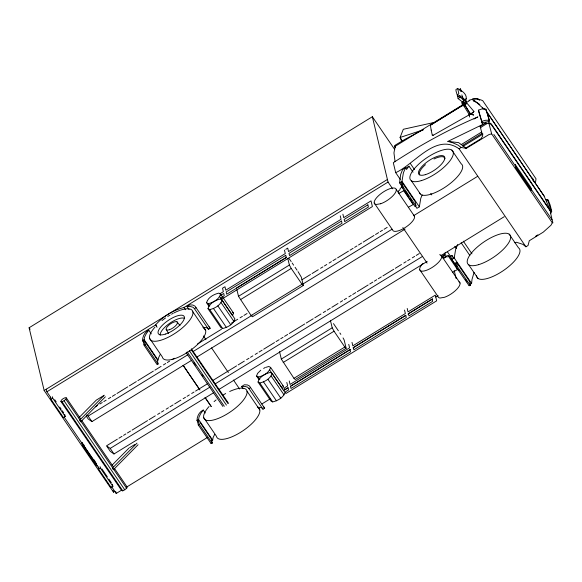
<?xml version="1.0" encoding="UTF-8"?>
<svg xmlns="http://www.w3.org/2000/svg" width="582" height="582" viewBox="0 0 582 582"><rect width="100%" height="100%" fill="white"/><g stroke="black" fill="none" stroke-linecap="round" stroke-linejoin="round"><path stroke-width="0.87" d="M403.122 188.088L399.543 182.843L400.656 174.476L402.548 169.668L405.487 167.878L406.556 169.435L408.95 166.205L413.031 172.185M456.39 266.185L451.785 259.434L452.032 255.527L449.631 256.436L448.024 255.665L443.258 258.35L442.691 255.978L444.095 254.989L444.539 253.519L445.732 252.312M143.499 342.121L142.495 340.652C142.546 336.432 144.794 331.929 148.766 330.169L151.276 333.85M197.982 422.001L196.978 420.531C197.029 416.312 199.277 411.809 203.249 410.055L205.264 412.994M465.476 101.028C468.554 94.997 462.348 90.879 457.641 88.537L455.939 89.504L456.019 90.959L457.35 95.426L458.609 96.612M415.395 206.079L416.93 208.327L419.346 206.843L401.958 181.351L403.413 172.781L405.487 167.878M419.346 206.843L420.786 198.273L422.176 194.999M469.776 284.554L471.587 283.434L454.207 257.95L455.648 249.387L457.736 244.476M471.587 283.434L472.002 279.425L474.083 272.412M160.188 354.46L158.588 357.755L158.18 360.258L144.125 339.648L144.532 337.145L146.133 333.85L148.766 330.169M211.579 440.807L212.67 440.138L198.615 419.527L199.015 417.025L200.615 413.729L203.249 410.055M212.67 440.138L213.077 437.642L214.678 434.339M482.005 122.729L488.996 121.573L489.36 120.263L485.919 109.176L482.398 108.761L478.404 110.18L482.485 123.981M206.537 302.705C208.029 297.395 213.732 294.288 218.81 293.117L220.585 294.07C219.094 299.388 213.383 302.495 208.305 303.666L206.537 302.705L209.018 306.35M207.963 308.649C209.455 303.338 215.165 300.232 220.243 299.061L222.011 300.014L234.917 318.943C233.433 324.261 227.722 327.368 222.644 328.532L220.876 327.579L207.963 308.649L209.731 309.609L222.644 328.532M209.731 309.609C214.809 308.438 220.52 305.332 222.011 300.014M221.08 294.805L233.491 313L232.582 315.604L219.669 296.675M259.07 379.726L256.589 376.088L257.499 373.484L260.751 370.225M258.015 382.032C259.499 376.714 265.21 373.608 270.288 372.436L272.056 373.397L284.969 392.326C283.478 397.637 277.774 400.743 272.689 401.915L270.921 400.954L258.015 382.032L259.783 382.985L272.689 401.915M256.589 376.088L258.357 377.041C263.435 375.87 269.139 372.764 270.63 367.453L268.862 366.493L265.843 367.344M259.783 382.985C264.861 381.814 270.572 378.707 272.056 373.397M270.63 367.453L283.543 386.383L282.626 388.98L269.713 370.057M488.945 121.565L489.295 120.62L487.512 114.268M114.399 468.35L127.174 487.076L126.672 488.371L122.795 490.844L121.696 490.575L60.892 401.427L61.394 400.132L63.212 398.568L65.271 397.659L66.37 397.928L80.672 418.902M60.892 401.427L61.983 401.696L64.042 400.78L65.861 399.223L66.37 397.928M401.565 140.997L400.074 137.468L403.311 129.284L433.234 122.657M550.681 213.696L551.707 211.215L550.15 205.039L548.128 199.924L545.392 199.386M465.244 104.425L466.298 101.945L465.949 100.46L459.722 95.659L457.568 96.336L458.136 98.642L465.869 104.578L466.298 101.945L460.086 97.172L459.722 95.659M486.326 123.69L488.887 123.268L491.659 133.875L552.274 222.746L550.979 225.227L543.246 232.153L529.3 240.73L528.034 245.502L525.924 246.797L522.883 244.338L516.423 242.258L514.881 242.781M465.236 100.097L466.109 98.525M462.792 102.097L462.137 103.116L461.963 102.403L462.428 105.815M469.55 117.018L469.201 114.458L469.856 113.446L471.1 113.286L473.421 114.639M546.673 201.357L547.691 199.932L546.665 199.75M457.35 95.426L458.834 93.513L457.641 88.537M459.751 90.312L460.289 88.77L460.951 91.389M472.817 112.763L473.915 111.453M395.396 147.792L394.771 145.842L395.513 144.983L404.905 139.345L423.034 129.793M485.323 109.831L485.919 109.176M104.294 395.207L79.654 420.226L80.723 421.804L105.371 396.786M136.988 443.142L112.348 468.161L113.425 469.739L138.065 444.721M78.752 417.869L96.306 400.125L103.567 395.651M112.071 465.171L129 448.06M402.009 186.727L400.22 188.546L399.776 190.016L398.372 191.005L398.939 193.377L403.704 190.692L405.312 191.463M400.271 179.372L395.695 172.658C414.951 164.037 435.751 132.405 459.067 148.781L525.924 246.797M464.822 104.018L431.677 124.417L430.425 125.523L431.182 130.07M461.839 94.888L464.843 105.116L463.847 105.909L469.347 114.763M458.136 98.642L460.086 97.172M468.947 100.293C473.341 98.751 478.433 98.533 482.704 100.642L536.015 178.805L535.491 182.61L533.912 181.715M114.901 491.303L113.505 492.161L44.159 390.5L29.1 327.761L372.349 116.735L394.785 149.625M431.706 124.439L464.851 104.032M44.159 390.5L387.416 179.474M405.443 168.358L408.95 166.205M50.954 397.775L46.88 391.795L155.634 324.938L156.653 326.437M157.082 327.23L155.554 324.989C162.88 316.47 173.072 310.177 183.999 307.5L388.034 182.064L372.349 116.735M189.055 309.58L187.048 306.634L189.877 304.903L192.948 305.063L194.999 306.125L210.153 328.306L208.516 329.31L207.17 327.892L202.856 327.2M447.871 141.411L458.631 142.619L465.884 148.017L480.899 138.785L482.762 136.021L480.128 126.476L486.101 122.802L447.871 141.411L452.287 142.561L458.019 145.107L461.177 147.486L466.284 148.345L489.091 134.493L491.659 133.875M481.401 127.014L486.603 123.82M224.346 287.079L222.52 288.206L223.357 291.684L220.178 293.641L220.6 295.387L223.735 293.466L224.281 295.707L221.138 297.642L221.538 299.308L372.393 206.574L371.025 200.877L343.715 217.661L342.914 214.191M285.769 249.322L287.719 248.121L288.541 251.584L341.081 219.29L340.252 215.827M461.22 144.583L481.714 131.983M142.495 340.652L144.125 339.648M187.048 306.634L190.54 306.547L193.115 307.281L194.461 308.7L196.09 307.696M399.543 182.843L401.958 181.351M144.147 340.397L143.157 341.001L144.271 345.592L157.118 364.616L158.1 364.012L157.256 359.618L144.147 340.397L145.253 344.988L158.1 364.012M462.617 145.376L481.976 133.474M64.697 414.348L65.213 416.508L63.46 417.585L50.976 399.288L52.736 398.204L52.387 396.764M459.067 148.781L461.177 147.486M462.872 146.438L483.002 134.056M143.885 344.842L144.867 344.238M236.51 288.017L286.62 257.208M401.733 186.771L402.715 186.167L401.995 182.326L401.013 182.93L402.118 187.52L414.966 206.545L415.948 205.941L415.104 201.547L402.497 183.061M144.271 345.592L145.253 344.988M402.118 187.52L403.1 186.917L402.715 186.167M298.02 271.612L301.338 277.185L303.331 285.478L252.45 316.761L251.126 315.531L238.496 296.311L289.378 265.028L287.784 258.393M240.344 299.723L291.226 268.44L289.378 265.028M95.295 406.811L97.616 405.378M99.937 403.952L102.265 402.526M103.807 401.573L106.135 400.147M108.456 398.721L110.776 397.288M112.326 396.335L115.425 394.436M116.967 393.483L127.807 386.819M129.357 385.866L136.326 381.581M137.876 380.635L153.357 371.112M154.907 370.159L161.098 366.354M163.418 364.929L165.739 363.495M167.289 362.55L169.617 361.116M171.937 359.691L174.258 358.265M197.48 343.984L221.48 329.23M231.549 323.046L237.74 319.234M240.06 317.808L242.381 316.382M243.931 315.429L247.03 313.523M301.993 279.731L310.512 274.5M312.061 273.547L318.252 269.735M320.573 268.309L322.894 266.883M324.443 265.93L326.764 264.504M329.092 263.079L331.413 261.645M332.962 260.692L336.054 258.794M337.604 257.841L348.443 251.177M349.993 250.224L353.085 248.318M354.634 247.372L356.962 245.939M358.505 244.993L361.604 243.087M363.153 242.134L373.993 235.47M375.536 234.517L378.635 232.618M380.184 231.665L382.505 230.232M384.055 229.286L387.154 227.38M251.126 315.531L302.007 284.256L303.331 285.478M413.482 215.762L477.72 176.273M86.66 415.024L88.137 416.065L187.891 354.736M193.304 351.404L252.079 315.277M302.349 284.372L392.05 229.221M86.354 416.246L88.246 419.025L91.92 421.615L191.682 360.287M196.323 357.435L405.123 229.068M515.368 164.742L515.623 167.456L531.148 190.212L531.49 190.001L530.893 187.506L515.368 164.742L515.965 167.245L531.49 190.001M81.873 442.778L82.215 442.567L82.811 445.07L96.808 465.593L96.466 465.804L82.469 445.281L81.873 442.778L95.87 463.301L96.466 465.804M117.36 439.163L106.528 445.827L110.202 448.416L113.992 453.975L213.747 392.646M118.91 438.21L122.009 436.311M123.559 435.358L125.879 433.925M127.429 432.979L130.521 431.073M132.07 430.12L147.552 420.604M149.101 419.651L155.299 415.839M157.62 414.413L159.941 412.987M161.49 412.034L163.811 410.608M166.132 409.182L168.46 407.749M170.002 406.796L173.101 404.897M174.651 403.944L180.842 400.14M183.163 398.706L185.491 397.28M187.04 396.327L189.361 394.902M191.682 393.476L194.002 392.042M195.552 391.097L207.163 383.953M212.583 380.621L236.583 365.867M238.133 364.914L244.324 361.109M246.644 359.683L248.972 358.25M250.515 357.304L252.843 355.871M255.163 354.445L257.484 353.019M259.034 352.066L262.133 350.16M263.675 349.207L274.515 342.551M276.064 341.598L279.164 339.692M280.713 338.739L283.034 337.313M284.583 336.36L287.675 334.454M289.225 333.508L304.706 323.985M306.256 323.032L313.225 318.754M314.775 317.801L320.966 313.989M323.286 312.563L325.607 311.137M327.157 310.184L330.256 308.278M331.805 307.325L337.997 303.52M340.317 302.094L342.645 300.668M344.188 299.715L346.516 298.282M348.836 296.856L351.157 295.43M352.707 294.477L355.806 292.571M357.348 291.626L368.188 284.962M369.737 284.009L372.836 282.103M374.386 281.15L376.707 279.724M378.256 278.771L381.348 276.865M382.898 275.919L393.738 269.255M395.287 268.302L401.478 264.497M403.799 263.064L406.12 261.638M407.669 260.685L409.997 259.259M412.318 257.833L414.639 256.4M416.188 255.454L419.28 253.548M110.202 448.416L209.964 387.088M215.376 383.764L422.627 256.342M95.87 463.301L96.212 463.09L96.808 465.593M218.388 389.787L427.188 261.427M440.749 255.738L504.208 216.722M129.728 447.609L134.813 444.481M112.37 484.239L112.886 486.392L111.133 487.476L98.649 469.172L100.402 468.095L100.06 466.655M263.639 368.442L265.086 367.555M343.045 337.909L344.151 339.953L346.145 348.247L295.263 379.529L293.946 378.307L281.317 359.079L332.198 327.797L330.401 320.333M243.043 388.725L241.537 386.521L244.36 384.782L247.437 384.949L249.482 386.004L264.635 408.193L263.006 409.197L261.66 407.771L257.339 407.08M283.158 362.491L334.039 331.209L332.198 327.797M451.785 259.434L454.207 257.95M196.978 420.531L198.615 419.527M241.537 386.521L245.029 386.426L247.597 387.161L248.943 388.58L250.58 387.583M198.287 424.984L199.27 424.373L198.433 419.978L197.444 420.59L198.287 424.984L210.99 443.411L212.263 443.055L211.542 439.206L200.448 422.939M456.39 267.276L457.372 266.672L456.528 262.278L455.546 262.882L456.39 267.276L469.085 285.704L470.365 285.347L469.645 281.499L457.03 263.013M293.946 378.307L344.82 347.025L346.145 348.247M261.871 403.973L270.368 398.743M283.507 390.668L288.141 387.816M290.462 386.39L350.735 349.316M353.056 347.891L405.603 315.568M407.924 314.142L432.652 298.937M435.743 297.031L438.057 295.605M535.651 236.241L537.906 234.859M210.99 443.411L212.263 443.055M469.085 285.704L470.365 285.347M462.072 105.218L395.105 146.351L393.956 152.921L395.069 161.723M465.92 102.854L469.769 100.49M111.635 486.734L116.218 493.463L121.623 490.146M126.25 487.301L207.228 437.562M459.089 270.303L457.488 269.539L452.716 272.216M433.379 135.17L469.689 114.574M471.238 113.657L473.944 111.468L466.8 103.029M473.981 119.012L477.866 116.917C448.307 129.539 420.197 145.129 393.301 162.705L395.695 172.658M408.397 207.243L413.162 204.558L403.704 190.692M550.696 213.121L550.507 211.339L551.241 210.997L547.691 199.932M550.717 211.601L551.707 211.215M400.074 137.468L423.187 129.851M481.525 121.354L485.737 120.256L489.36 120.263M473.588 115.345L471.274 113.999L470.023 114.152L469.368 115.171L469.201 114.458M462.363 101.333L462.93 103.865L464.189 103.72L470.431 113.963M465.062 105.808L463.847 105.909L462.93 103.865M472.577 98.802L476.673 98.518L478.593 99.18M432.259 135.162L433.408 135.184M459.693 89.512L460.74 89.715L461.17 91.461M552.274 222.746L552.9 222.877L551.969 218.897M482.442 107.721L477.167 102.956L473.166 100.562L475.254 101.297L479.844 104.534M473.166 100.562L475.276 101.312M232.313 312.367L233.491 313M282.365 385.742L283.543 386.383M488.887 123.268L491.346 124.606L550.507 211.339M488.669 122.387L491.121 123.726L550.281 210.466L550.565 213.136M476.673 98.518L479.699 100.257M484.959 109.314L482.413 107.706L483.169 109.263M113.992 453.975L110.311 451.377L107.001 446.518M465.884 148.017L466.284 148.345M176.957 321.773L179.969 325.513M209.054 326.735L210.153 328.306M263.544 406.614L264.635 408.193M457.372 266.672L470.074 285.1M199.27 424.373L211.972 442.8M486.472 111.54L544.105 196.039L550.281 210.466M493.871 134.471L515.776 166.59M531.06 188.997L551.947 219.618M451.843 150.112L461.162 163.775A25.601 9.043 -34.3 0 1 448.933 184.487A25.601 9.043 -34.3 0 1 420.706 194.432L411.387 180.769M509.155 234.146L518.475 247.808A25.601 9.043 -34.3 0 1 502.615 271.096A25.601 9.043 -34.3 0 1 476.505 275.693M410.397 163.578L414.464 169.551M430.745 193.42L431.764 194.912M463.308 241.159L471.958 253.847M461.148 242.738L469.82 255.447M468.706 264.803L478.018 278.465M454.789 246.266L456.288 248.456M452.032 255.527L454.025 258.444M447.427 251.831L450.41 256.211M405.676 191.834L407.211 194.082M465.593 279.673L467.128 281.921M406.803 193.653L408.295 195.843M410.288 198.76L411.78 200.95M449.631 256.436L456.601 266.658M448.024 255.665L457.488 269.539M444.539 253.519L447.027 257.171M444.095 254.989L445.586 257.179M442.691 255.978L444.182 258.168M396.226 189.485L414.566 216.366M441.702 256.153L460.035 283.034M388.034 182.064L392.624 188.786M402.853 227.555L427.086 263.086M374.226 203.009L392.566 229.89A13.015 4.598 -34.3 0 0 406.607 226.616A13.015 4.598 -34.3 0 0 413.504 215.151M419.702 269.677L438.035 296.558A13.015 4.598 -34.3 0 0 440.079 298.028L444.524 297.286A13.015 4.598 -34.3 0 0 456.986 289.072A13.015 4.598 -34.3 0 0 458.972 281.819M289.196 258.677L291.16 261.551M292.142 262.991L293.612 265.145M295.081 267.305L297.038 270.179M333.486 323.607L338.389 330.794M339.859 332.948L340.834 334.388M291.226 268.44L302.007 284.256M334.039 331.209L344.82 347.025M221.095 302.618L234.008 321.548M271.147 375.994L284.052 394.923M217.85 305.877L230.756 324.807M267.895 379.253L280.808 398.183M213.507 308.547L226.42 327.477M263.559 381.923L276.465 400.853M208.305 303.666L209.796 305.848M258.357 377.041L259.841 379.224M194.461 308.7L208.516 329.31M248.943 388.58L263.006 409.197M192.889 311.85L205.679 330.598M247.008 391.191L259.798 409.939M183.999 307.5L185.527 309.74M203.38 335.916L205.933 339.655M211.542 347.883L228.377 372.56M233.477 380.039L239.595 389.009M191.325 348.785L228.464 403.231M191.318 349.826L227.94 403.53M189.303 350.662L226.434 405.108M187.178 351.855L224.317 406.301M193.835 362.848L195.363 365.089M201.976 374.779L202.994 376.27M186.196 352.707L222.826 406.403M183.112 365.358L199.444 389.285M149.559 338.207L162.349 356.955A25.601 9.043 -34.3 0 0 189.703 350.844A25.601 9.043 -34.3 0 0 203.707 328.146M203.678 417.549L216.468 436.296A25.601 9.043 -34.3 0 0 242.905 430.804A25.601 9.043 -34.3 0 0 258.546 407.924M29.1 327.761L30.119 329.252M88.137 416.065L91.92 421.615M81.698 420.4L113.381 466.851M65.861 399.223L126.672 488.371M64.042 400.78L124.854 489.935M61.983 401.696L122.795 490.844M54.715 399.71L56.207 401.9M59.706 407.029L61.205 409.226M62.201 410.688L63.7 412.885M101.886 468.866L107.372 476.913M108.87 479.11L111.366 482.769M52.736 398.204L65.213 416.508M100.402 468.095L112.886 486.392M83.211 444.037L84.215 445.499M93.709 459.424L95.208 461.621M64.216 417.214L98.889 468.044M486.494 111.555L544.097 196.039M183.163 365.329L199.982 390.013M480.128 126.476L481.016 127.785M403.1 186.917L415.948 205.941M464.843 105.116L470.402 114.268M166.125 329.317L168.467 333.428M478.782 111.147L478.535 110.682L482.442 123.85M394.771 145.842L395.411 147.101M400.94 138.632L401.98 140.779M478.404 110.18L478.702 110.806M485.825 109.678L487.229 113.505M462.464 96.714L462.894 98.467M463.323 100.22L464.189 103.72M550.783 214.016L551.772 218.083M286.802 382.454L287.646 385.939L284.467 387.888L284.882 389.642L288.017 387.714L288.563 389.955L285.427 391.89L285.827 393.563L436.675 300.821L435.314 295.125L408.004 311.908L407.196 308.438M530.748 188.546L531.148 190.212M471.1 113.286L471.274 113.999M454.207 270.535L456.121 278.487M404.534 310.075L405.363 313.538L352.83 345.832L352.001 342.376M348.756 344.369L349.586 347.825L290.076 384.44L289.247 380.955M284.467 250.122L285.296 253.577L225.794 290.192L224.958 286.708M279.52 351.615L281.317 359.079M236.903 289.676L238.496 296.311M115.811 491.739L116.218 493.463M113.083 490.393L113.505 492.161M98.132 467.011L98.649 469.172M50.459 397.128L50.976 399.288M46.254 389.213L46.88 391.795M431.16 130.048L432.281 135.177M460.74 89.715L460.842 90.275M460.289 88.77L460.398 89.613M532.741 178.019L533.025 180.456M439.657 254.69A13.015 4.598 -34.3 0 1 437.62 263.239A13.015 4.598 -34.3 0 1 422.423 271.176A13.015 4.598 -34.3 0 1 422.969 263.406M229.672 391.497A25.601 9.043 -34.3 0 1 245.582 396.844A25.601 9.043 -34.3 0 1 213.987 419.855A25.601 9.043 -34.3 0 1 209.047 406.512M214.074 401.624A25.601 9.043 -34.3 0 1 216.097 399.95M223.386 394.872A25.601 9.043 -34.3 0 1 225.678 393.534M180.362 310.213A25.601 9.043 -34.3 0 1 189.987 319.824A25.601 9.043 -34.3 0 1 158.457 340.848A25.601 9.043 -34.3 0 1 154.928 327.171M161.978 320.609A25.601 9.043 -34.3 0 1 165.535 317.961M167.747 316.477A25.601 9.043 -34.3 0 1 170.031 315.073M171.559 314.193A25.601 9.043 -34.3 0 1 173.065 313.385M173.887 312.963A25.601 9.043 -34.3 0 1 179.605 310.475M160.203 335.254A15.03 5.311 -34.3 0 1 169.58 323.366A15.03 5.311 -34.3 0 1 184.487 318.339M420.088 193.908A25.601 9.043 -34.3 0 1 419.324 192.511M419.804 174.796A15.03 5.311 -34.3 0 1 425.457 164.67M434.012 158.981A15.03 5.311 -34.3 0 1 444.917 158.842M285.74 255.331L226.165 291.96L226.718 294.208L286.271 257.593L285.74 255.331M341.503 221.058L289.007 253.33L289.552 255.571L342.027 223.277L341.503 221.058M367.889 204.828L344.151 219.429L344.697 221.633L368.406 207.068L367.889 204.828M350.029 349.578L290.454 386.208L291 388.456L350.56 351.841L350.029 349.578M405.785 315.306L353.289 347.585L353.841 349.818L406.316 317.525L405.785 315.306M432.171 299.075L408.44 313.676L408.986 315.888L432.695 301.323L432.171 299.075M380.715 203.736L376.27 204.478A13.015 4.598 -34.3 0 1 382.199 192.751A13.015 4.598 -34.3 0 1 396.262 190.409A13.015 4.598 -34.3 0 1 380.715 203.736M211.186 406.483L205.06 397.506L211.201 406.469M478.579 264.672A25.601 9.043 -34.3 0 0 510.676 236.91A25.601 9.043 -34.3 0 0 477.538 246.833A25.601 9.043 -34.3 0 0 478.579 264.672M165.681 334.017A15.525 5.485 -34.3 0 0 184.37 317.03A15.525 5.485 -34.3 0 0 163.629 324.036A15.525 5.485 -34.3 0 0 165.681 334.017M169.406 329.747A6.7 2.372 -34.3 0 0 177.474 322.421A6.7 2.372 -34.3 0 0 168.518 325.44A6.7 2.372 -34.3 0 0 169.406 329.747M421.266 180.646A25.601 9.043 -34.3 0 0 453.356 152.884A25.601 9.043 -34.3 0 0 420.219 162.8A25.601 9.043 -34.3 0 0 421.266 180.646M425.333 174.665A15.525 5.485 -34.3 0 0 444.808 157.824A15.525 5.485 -34.3 0 0 424.707 163.84A15.525 5.485 -34.3 0 0 425.333 174.665"/></g></svg>
